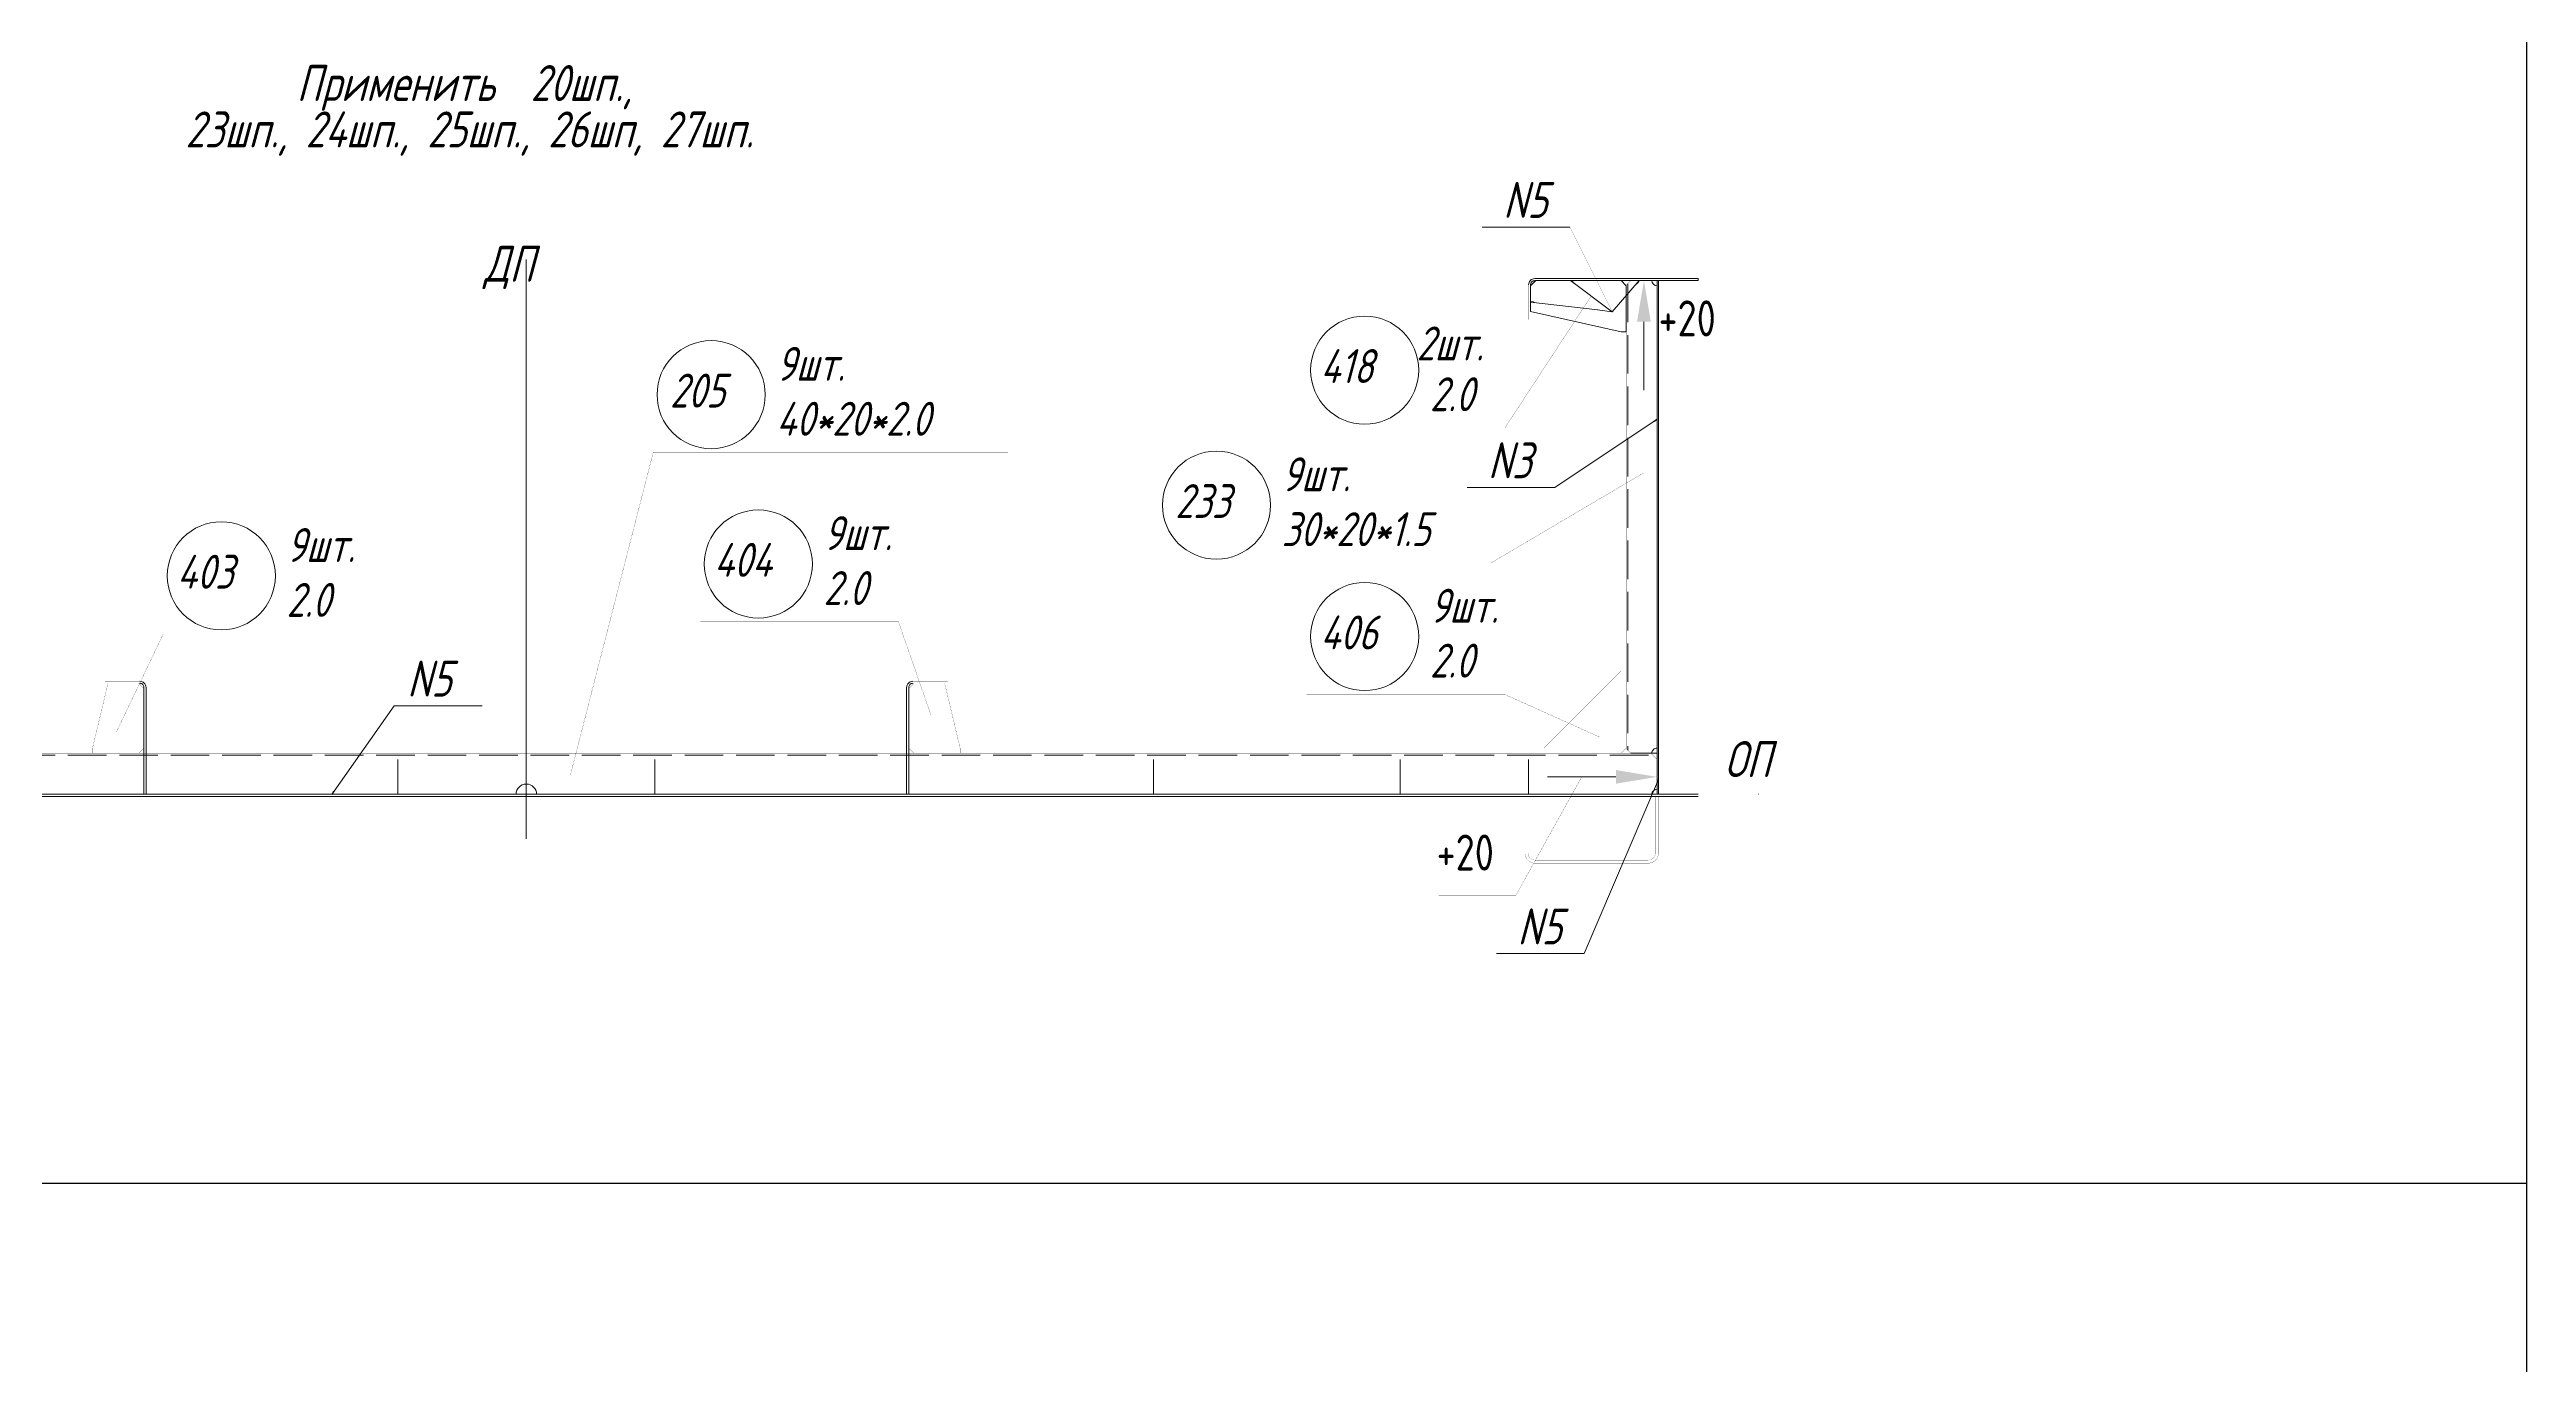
# Model space of a CAD drawing. Header units: millimetres. Extents: x 77380 to 135900, y -26587 to 17301.
# Drawn here: x 100078 to 102488, y -12524 to -11244 of the extents above; entities that cross this region are included whole.
import ezdxf

# ---------------------------------------------------------------- set-up
doc = ezdxf.new("R2010")
doc.units = ezdxf.units.MM
for name, pattern in [('K5LT32768', [0]), ('K5LT32769', [50, 37.5, -12.5]), ('K5LT32770', [0]), ('K5LT32772', [0]), ('K5LT32773', [50, 37.5, -12.5]), ('K5LT32780', [0]), ('K5LT32784', [850.2, 600, -125, 0.2, -125]), ('K5LT32789', [340.2, 240, -50, 0.2, -50]), ('K5LT32790', [0]), ('K5LT32831', [0]), ('K5LT32835', [0]), ('K5LT_THIN', [0])]:
    doc.linetypes.add(name, pattern=pattern)
doc.styles.add('KTEXTSTYLE', font='GOST_AU.SHX', dxfattribs={"width": 0.96, "height": 5})

# ---------------------------------------------------------------- blocks, each defined once
blk = doc.blocks.new('U93')
blk.add_hatch(color=7).paths.add_polyline_path([(126663.1, 18180.4), (126649.7, 18180.4), (126656.4, 18220.4)])
at = {"color": 7, "linetype": 'K5LT32831', "lineweight": 9}
blk.add_line((126656.4, 18180.4), (126656.4, 18113.9), dxfattribs=at)
blk = doc.blocks.new('U96')
blk.add_hatch(color=7).paths.add_polyline_path([(126629.2, 17730.8), (126629.2, 17744.1), (126669.2, 17737.4)])
at = {"color": 7, "linetype": 'K5LT32831', "lineweight": 9}
blk.add_line((126629.2, 17737.4), (126562.6, 17737.4), dxfattribs=at)
blk = doc.blocks.new('U117')
at = {"color": 7, "linetype": 'K5LT_THIN', "lineweight": 18}
for p, q in [((125440.7, 17806.7), (125380.1, 17720.4)), ((125380.1, 17720.4), (125382.4, 17723.7))]:
    blk.add_line(p, q, dxfattribs=at)
at = {"color": 7, "linetype": 'K5LT32835', "lineweight": 18}
for p, q in [((125380.2, 17720.7), (125380.3, 17720.6)), ((125380.2, 17720.6), (125380.3, 17720.7)), ((125380.2, 17720.6), (125380.2, 17720.5)), ((125380.2, 17720.6), (125380.2, 17720.6)), ((125380.2, 17720.5), (125380.2, 17720.5)), ((125380.2, 17720.5), (125380.2, 17720.5)), ((125380.3, 17720.9), (125380.5, 17721)), ((125380.3, 17720.9), (125380.4, 17720.8)), ((125380.3, 17720.9), (125380.4, 17720.9)), ((125380.3, 17720.8), (125380.3, 17720.7)), ((125380.3, 17720.8), (125380.4, 17720.8)), ((125380.3, 17720.7), (125380.3, 17720.7)), ((125380.4, 17721.1), (125380.6, 17721.2)), ((125380.4, 17721.1), (125380.5, 17720.9)), ((125380.4, 17721.1), (125380.6, 17721.1)), ((125380.4, 17721), (125380.4, 17720.8)), ((125380.4, 17721), (125380.5, 17721)), ((125380.5, 17721.3), (125380.8, 17721.4)), ((125380.5, 17721.3), (125380.6, 17721.1)), ((125380.5, 17721.3), (125380.7, 17721.3)), ((125380.5, 17721.2), (125380.5, 17721)), ((125380.5, 17721.2), (125380.7, 17721.2)), ((125380.6, 17721.6), (125381, 17721.6)), ((125380.6, 17721.5), (125380.7, 17721.2)), ((125380.6, 17721.5), (125380.9, 17721.5)), ((125380.6, 17721.4), (125380.9, 17721.5)), ((125380.6, 17721.4), (125380.6, 17721.1)), ((125380.7, 17721.8), (125381.2, 17721.9)), ((125380.7, 17721.8), (125381.1, 17721.8)), ((125380.7, 17721.7), (125381.1, 17721.8)), ((125380.7, 17721.7), (125380.8, 17721.4)), ((125380.7, 17721.6), (125381, 17721.7)), ((125380.7, 17721.6), (125380.7, 17721.3)), ((125380.8, 17722.1), (125380.9, 17721.6)), ((125380.8, 17722), (125381.3, 17722.1)), ((125380.8, 17722), (125381.3, 17722.1)), ((125380.8, 17722), (125380.9, 17721.5)), ((125380.8, 17721.9), (125381.2, 17722)), ((125380.8, 17721.8), (125380.8, 17721.4)), ((125380.9, 17722.3), (125381, 17721.7)), ((125380.9, 17722.3), (125381.5, 17722.3)), ((125380.9, 17722.2), (125381.4, 17722.3)), ((125380.9, 17722.2), (125381, 17721.6)), ((125380.9, 17722.1), (125381.4, 17722.2)), ((125381, 17722.5), (125381.6, 17722.6)), ((125381, 17722.5), (125381.1, 17721.9)), ((125381, 17722.4), (125381.6, 17722.5)), ((125381, 17722.4), (125381.1, 17721.8)), ((125381, 17722.3), (125381.5, 17722.4)), ((125381.1, 17722.7), (125381.8, 17722.9)), ((125381.1, 17722.7), (125381.8, 17722.8)), ((125381.1, 17722.7), (125381.2, 17722)), ((125381.1, 17722.6), (125381.7, 17722.7)), ((125381.1, 17722.6), (125381.2, 17721.9)), ((125381.1, 17722.5), (125381.7, 17722.6)), ((125381.2, 17723), (125381.7, 17723)), ((125381.2, 17722.9), (125381.7, 17723)), ((125381.2, 17722.9), (125381.3, 17722.2)), ((125381.2, 17722.8), (125381.8, 17722.9)), ((125381.2, 17722.8), (125381.3, 17722.1)), ((125381.3, 17723.2), (125381.5, 17723.2)), ((125381.3, 17723.1), (125381.4, 17722.3)), ((125381.3, 17723.1), (125381.5, 17723.1)), ((125381.3, 17723), (125381.6, 17723.1)), ((125381.3, 17723), (125381.4, 17722.2)), ((125381.4, 17723.2), (125381.5, 17722.5)), ((125381.4, 17723.2), (125381.5, 17722.4)), ((125381.4, 17723.2), (125381.4, 17723.2)), ((125381.5, 17723.2), (125381.6, 17722.5)), ((125381.6, 17723.1), (125381.7, 17722.7)), ((125381.6, 17723.1), (125381.7, 17722.6)), ((125381.7, 17723), (125381.8, 17722.8)), ((125381.8, 17723), (125381.8, 17722.8)), ((125381.9, 17722.9), (125381.9, 17722.9))]:
    blk.add_line(p, q, dxfattribs=at)
at = {"color": 7, "linetype": 'K5LT32835', "const_width": 0.18}
blk.add_lwpolyline([(125381.9, 17722.9), (125380.1, 17720.4), (125381.4, 17723.2)], close=True, dxfattribs=at)
blk = doc.blocks.new('U118')
at = {"color": 7, "linetype": 'K5LT_THIN', "lineweight": 18}
for p, q in [((126569.7, 18019.1), (126669.2, 18085.5)), ((126669.2, 18085.5), (126665.8, 18083.3))]:
    blk.add_line(p, q, dxfattribs=at)
at = {"color": 7, "linetype": 'K5LT32835', "lineweight": 18}
for p, q in [((126666.7, 18083.7), (126666.7, 18083.9)), ((126666.7, 18083.8), (126666.7, 18083.8)), ((126667.3, 18083.7), (126666.7, 18083.8)), ((126667.4, 18083.7), (126666.7, 18083.8)), ((126667.3, 18083.6), (126666.7, 18083.7)), ((126666.8, 18083.6), (126666.9, 18084)), ((126666.8, 18083.7), (126666.8, 18083.9)), ((126667.4, 18083.8), (126666.8, 18083.9)), ((126667.5, 18083.8), (126666.8, 18083.9)), ((126667.2, 18083.5), (126666.8, 18083.6)), ((126667.2, 18083.5), (126666.8, 18083.6)), ((126666.9, 18083.4), (126667, 18084.1)), ((126666.9, 18083.5), (126667, 18084)), ((126667.5, 18083.9), (126666.9, 18084)), ((126667.1, 18083.4), (126666.9, 18083.5)), ((126667.1, 18083.4), (126666.9, 18083.4)), ((126667, 18083.3), (126667.2, 18084.2)), ((126667, 18083.4), (126667.1, 18084.1)), ((126667.6, 18083.9), (126667, 18084)), ((126667, 18083.3), (126667, 18083.3)), ((126667.1, 18083.4), (126667.3, 18084.2)), ((126667.6, 18084), (126667.1, 18084.1)), ((126667.7, 18084), (126667.1, 18084.1)), ((126667.2, 18083.5), (126667.3, 18084.3)), ((126667.8, 18084.1), (126667.2, 18084.2)), ((126667.3, 18083.7), (126667.5, 18084.4)), ((126667.3, 18083.6), (126667.4, 18084.3)), ((126667.8, 18084.1), (126667.3, 18084.2)), ((126667.4, 18083.8), (126667.6, 18084.4)), ((126667.9, 18084.2), (126667.4, 18084.3)), ((126667.9, 18084.2), (126667.4, 18084.3)), ((126667.5, 18083.8), (126667.6, 18084.5)), ((126668, 18084.3), (126667.5, 18084.4)), ((126667.6, 18083.9), (126667.7, 18084.5)), ((126668, 18084.4), (126667.6, 18084.4)), ((126667.7, 18084), (126667.8, 18084.6)), ((126667.7, 18084.1), (126667.9, 18084.6)), ((126668.1, 18084.4), (126667.7, 18084.5)), ((126668.1, 18084.5), (126667.7, 18084.5)), ((126667.8, 18084.2), (126667.9, 18084.7)), ((126668.2, 18084.5), (126667.8, 18084.6)), ((126667.9, 18084.2), (126668, 18084.7)), ((126668.2, 18084.6), (126667.9, 18084.6)), ((126668, 18084.3), (126668.1, 18084.8)), ((126668.3, 18084.6), (126668, 18084.7)), ((126668.3, 18084.7), (126668, 18084.7)), ((126668.1, 18084.4), (126668.2, 18084.8)), ((126668.4, 18084.7), (126668.1, 18084.8)), ((126668.2, 18084.5), (126668.2, 18084.9)), ((126668.2, 18084.6), (126668.3, 18084.9)), ((126668.5, 18084.8), (126668.2, 18084.8)), ((126668.3, 18084.6), (126668.4, 18085)), ((126668.5, 18084.8), (126668.3, 18084.9)), ((126668.6, 18084.9), (126668.3, 18084.9)), ((126668.4, 18084.7), (126668.5, 18085)), ((126668.6, 18084.9), (126668.4, 18085)), ((126668.5, 18084.8), (126668.5, 18085.1)), ((126668.7, 18085), (126668.5, 18085)), ((126668.6, 18085), (126668.7, 18085.2)), ((126668.6, 18084.9), (126668.6, 18085.1)), ((126668.7, 18085.1), (126668.6, 18085.1)), ((126668.8, 18085.1), (126668.6, 18085.1)), ((126668.7, 18085), (126668.8, 18085.2)), ((126668.8, 18085.2), (126668.7, 18085.2)), ((126668.8, 18085.1), (126668.8, 18085.3)), ((126668.9, 18085.2), (126668.8, 18085.2)), ((126668.9, 18085.2), (126668.9, 18085.3)), ((126668.9, 18085.3), (126668.9, 18085.3)), ((126669, 18085.3), (126668.9, 18085.3)), ((126669, 18085.3), (126669, 18085.4)), ((126669, 18085.4), (126669, 18085.4)), ((126669, 18085.4), (126669, 18085.4)), ((126669.1, 18085.5), (126669.1, 18085.5)), ((126669.1, 18085.4), (126669.1, 18085.4))]:
    blk.add_line(p, q, dxfattribs=at)
at = {"color": 7, "linetype": 'K5LT32835', "const_width": 0.18}
blk.add_lwpolyline([(126666.7, 18083.8), (126669.2, 18085.5), (126667, 18083.3)], close=True, dxfattribs=at)
blk = doc.blocks.new('U124')
at = {"color": 7, "linetype": 'K5LT_THIN', "lineweight": 18}
for p, q in [((126598.4, 17565.4), (126670.7, 17735)), ((126670.7, 17735), (126669.1, 17731.3))]:
    blk.add_line(p, q, dxfattribs=at)
at = {"color": 7, "linetype": 'K5LT32835', "lineweight": 18}
for p, q in [((126670.2, 17732.6), (126669.5, 17732.3)), ((126670.1, 17732.5), (126669.5, 17732.3)), ((126669.6, 17732.1), (126669.5, 17732.4)), ((126670.1, 17732.4), (126669.5, 17732.2)), ((126669.6, 17732.2), (126669.5, 17732.3)), ((126669.5, 17732.2), (126669.5, 17732.2)), ((126670.2, 17732.8), (126669.6, 17732.6)), ((126670.2, 17732.7), (126669.6, 17732.4)), ((126670.2, 17732.7), (126669.6, 17732.5)), ((126669.7, 17732.1), (126669.6, 17732.5)), ((126669.8, 17732.1), (126669.6, 17732.5)), ((126670.1, 17732.4), (126669.6, 17732.2)), ((126670.2, 17733), (126669.7, 17732.7)), ((126670.3, 17733), (126669.7, 17732.8)), ((126670.2, 17732.9), (126669.7, 17732.7)), ((126670, 17732), (126669.7, 17732.8)), ((126670, 17732), (126669.7, 17732.7)), ((126669.9, 17732), (126669.7, 17732.6)), ((126670.1, 17732.3), (126669.7, 17732.1)), ((126670.3, 17733.3), (126669.8, 17733.1)), ((126670.3, 17733.2), (126669.8, 17733)), ((126670.3, 17733.1), (126669.8, 17732.9)), ((126670.1, 17732.2), (126669.8, 17733)), ((126670.1, 17732.3), (126669.8, 17733)), ((126670.1, 17732.1), (126669.8, 17732.9)), ((126670.1, 17732.2), (126669.8, 17732.1)), ((126670.3, 17733.4), (126669.9, 17733.2)), ((126670.2, 17732.7), (126669.9, 17733.3)), ((126670.3, 17733.3), (126669.9, 17733.2)), ((126670.2, 17732.6), (126669.9, 17733.2)), ((126670.1, 17732.5), (126669.9, 17733.1)), ((126670, 17732.1), (126669.9, 17732)), ((126670.1, 17732.1), (126669.9, 17732.1)), ((126670.4, 17733.6), (126670, 17733.4)), ((126670.4, 17733.6), (126670, 17733.5)), ((126670.2, 17732.9), (126670, 17733.5)), ((126670.2, 17733), (126670, 17733.5)), ((126670.3, 17733.5), (126670, 17733.3)), ((126670.2, 17732.8), (126670, 17733.4)), ((126670, 17732), (126670, 17732)), ((126670.4, 17733.9), (126670.1, 17733.7)), ((126670.3, 17733.4), (126670.1, 17733.8)), ((126670.4, 17733.8), (126670.1, 17733.7)), ((126670.3, 17733.2), (126670.1, 17733.7)), ((126670.4, 17733.7), (126670.1, 17733.6)), ((126670.3, 17733.1), (126670.1, 17733.6)), ((126670.5, 17734.1), (126670.2, 17734)), ((126670.5, 17734), (126670.2, 17733.9)), ((126670.3, 17733.5), (126670.2, 17733.9)), ((126670.4, 17733.6), (126670.2, 17733.9)), ((126670.4, 17733.9), (126670.2, 17733.8)), ((126670.5, 17734.3), (126670.3, 17734.2)), ((126670.4, 17733.9), (126670.3, 17734.2)), ((126670.5, 17734.2), (126670.3, 17734.1)), ((126670.5, 17734.2), (126670.3, 17734.2)), ((126670.4, 17733.8), (126670.3, 17734.1)), ((126670.4, 17733.7), (126670.3, 17734)), ((126670.5, 17734.5), (126670.4, 17734.4)), ((126670.6, 17734.5), (126670.4, 17734.5)), ((126670.5, 17734.1), (126670.4, 17734.4)), ((126670.5, 17734.3), (126670.4, 17734.4)), ((126670.5, 17734.4), (126670.4, 17734.3)), ((126670.5, 17734), (126670.4, 17734.3)), ((126670.6, 17734.6), (126670.5, 17734.7)), ((126670.6, 17734.7), (126670.5, 17734.6)), ((126670.6, 17734.5), (126670.5, 17734.6)), ((126670.6, 17734.6), (126670.5, 17734.6)), ((126670.5, 17734.4), (126670.5, 17734.5)), ((126670.6, 17734.8), (126670.6, 17734.9)), ((126670.6, 17734.9), (126670.6, 17734.9)), ((126670.6, 17734.9), (126670.6, 17734.9)), ((126670.6, 17734.7), (126670.6, 17734.8)), ((126670.6, 17734.8), (126670.6, 17734.7)), ((126670.6, 17734.8), (126670.6, 17734.8))]:
    blk.add_line(p, q, dxfattribs=at)
at = {"color": 7, "linetype": 'K5LT32835', "const_width": 0.18}
blk.add_lwpolyline([(126669.5, 17732.2), (126670.7, 17735), (126670, 17732)], close=True, dxfattribs=at)
blk = doc.blocks.new('U126')
at = {"color": 7, "linetype": 'K5LT32835', "lineweight": 18}
for p, q in [((126546.1, 18199.6), (126546.1, 18199.6)), ((126546.1, 18199.6), (126546.2, 18199.6)), ((126546.2, 18199.6), (126546.2, 18199.6)), ((126546.2, 18199.6), (126546.2, 18199.6)), ((126546.4, 18199.6), (126546.3, 18199.6)), ((126546.3, 18199.6), (126546.3, 18199.6)), ((126546.5, 18199.7), (126546.4, 18199.6)), ((126546.4, 18199.6), (126546.4, 18199.6)), ((126546.6, 18199.7), (126546.5, 18199.6)), ((126546.5, 18199.7), (126546.6, 18199.6)), ((126546.5, 18199.7), (126546.5, 18199.6)), ((126546.8, 18199.7), (126546.6, 18199.6)), ((126546.7, 18199.7), (126546.6, 18199.6)), ((126546.6, 18199.7), (126546.7, 18199.5)), ((126546.9, 18199.7), (126546.7, 18199.5)), ((126546.7, 18199.7), (126546.8, 18199.5)), ((126547, 18199.7), (126546.8, 18199.5)), ((126546.8, 18199.7), (126547, 18199.5)), ((126546.8, 18199.7), (126546.9, 18199.5)), ((126547.1, 18199.7), (126546.9, 18199.5)), ((126546.9, 18199.7), (126547.1, 18199.5)), ((126547.3, 18199.7), (126547, 18199.5)), ((126547, 18199.7), (126547.1, 18199.5)), ((126547.4, 18199.7), (126547.1, 18199.5)), ((126547.1, 18199.7), (126547.3, 18199.5)), ((126547.1, 18199.7), (126547.2, 18199.5)), ((126547.5, 18199.7), (126547.2, 18199.5)), ((126547.2, 18199.7), (126547.4, 18199.5)), ((126547.6, 18199.7), (126547.3, 18199.5)), ((126547.3, 18199.7), (126547.5, 18199.5)), ((126547.8, 18199.8), (126547.4, 18199.5)), ((126547.7, 18199.8), (126547.4, 18199.5)), ((126547.4, 18199.7), (126547.7, 18199.4)), ((126547.4, 18199.7), (126547.6, 18199.4)), ((126547.9, 18199.8), (126547.5, 18199.4)), ((126547.5, 18199.7), (126547.8, 18199.4)), ((126548.1, 18199.8), (126547.6, 18199.4)), ((126547.6, 18199.7), (126547.9, 18199.4)), ((126548.2, 18199.8), (126547.7, 18199.4)), ((126547.7, 18199.8), (126548, 18199.4)), ((126547.7, 18199.7), (126547.9, 18199.4)), ((126548.3, 18199.8), (126547.8, 18199.4)), ((126547.8, 18199.8), (126548.1, 18199.4)), ((126548.4, 18199.8), (126547.9, 18199.4)), ((126547.9, 18199.8), (126548.2, 18199.4)), ((126548.5, 18199.8), (126548, 18199.4)), ((126548, 18199.8), (126548.3, 18199.4)), ((126548.6, 18199.8), (126548.1, 18199.4)), ((126548.1, 18199.8), (126548.5, 18199.3)), ((126548.1, 18199.8), (126548.4, 18199.3)), ((126548.7, 18199.8), (126548.2, 18199.4)), ((126548.2, 18199.8), (126548.6, 18199.3)), ((126549, 18199.9), (126548.3, 18199.4)), ((126548.9, 18199.8), (126548.3, 18199.4)), ((126548.3, 18199.8), (126548.7, 18199.3)), ((126549.1, 18199.9), (126548.4, 18199.3)), ((126548.4, 18199.8), (126548.8, 18199.3)), ((126548.4, 18199.8), (126548.7, 18199.3)), ((126549.1, 18199.8), (126548.5, 18199.3)), ((126548.5, 18199.8), (126548.9, 18199.3)), ((126548.6, 18199.8), (126549, 18199.3)), ((126549.1, 18199.7), (126548.6, 18199.3)), ((126548.7, 18199.8), (126549.1, 18199.4)), ((126548.7, 18199.8), (126549.1, 18199.3)), ((126549.1, 18199.6), (126548.7, 18199.3)), ((126548.8, 18199.8), (126549.1, 18199.5)), ((126549.1, 18199.5), (126548.8, 18199.3)), ((126548.9, 18199.8), (126549.1, 18199.6)), ((126549.1, 18199.4), (126548.9, 18199.3)), ((126549, 18199.9), (126549.1, 18199.8)), ((126549, 18199.9), (126549.1, 18199.7)), ((126549.1, 18199.4), (126549, 18199.3)), ((126549.1, 18199.9), (126549.1, 18199.9)), ((126549.1, 18199.3), (126549.1, 18199.3))]:
    blk.add_line(p, q, dxfattribs=at)
at = {"color": 7, "linetype": 'K5LT_THIN', "lineweight": 18}
for p, q in [((126546.1, 18199.6), (126550, 18199.2)), ((126611.4, 18191.9), (126546.1, 18199.6))]:
    blk.add_line(p, q, dxfattribs=at)
at = {"color": 7, "linetype": 'K5LT32835', "const_width": 0.18}
blk.add_lwpolyline([(126549.1, 18199.3), (126546.1, 18199.6), (126549.1, 18199.9)], close=True, dxfattribs=at)
blk = doc.blocks.new('U127')
at = {"color": 7, "linetype": 'K5LT32835', "lineweight": 18}
for p, q in [((126585, 18220.4), (126584.9, 18220.4)), ((126585.1, 18220.4), (126585, 18220.4)), ((126585, 18220.4), (126585.1, 18220.3)), ((126585, 18220.4), (126585, 18220.4)), ((126585.2, 18220.3), (126585.1, 18220.3)), ((126585.1, 18220.3), (126585.1, 18220.3)), ((126585.3, 18220.3), (126585.2, 18220.3)), ((126585.2, 18220.3), (126585.2, 18220.2)), ((126585.4, 18220.2), (126585.2, 18220.2)), ((126585.3, 18220.3), (126585.3, 18220.2)), ((126585.5, 18220.2), (126585.3, 18220.2)), ((126585.3, 18220.2), (126585.3, 18220.1)), ((126585.4, 18220.2), (126585.4, 18220.1)), ((126585.7, 18220.1), (126585.4, 18220)), ((126585.6, 18220.1), (126585.4, 18220.1)), ((126585.5, 18220.2), (126585.6, 18220)), ((126585.5, 18220.2), (126585.5, 18220)), ((126585.8, 18220), (126585.5, 18220)), ((126585.6, 18220.1), (126585.6, 18219.9)), ((126585.9, 18220), (126585.6, 18219.9)), ((126585.7, 18220.1), (126585.8, 18219.8)), ((126585.7, 18220.1), (126585.7, 18219.9)), ((126586.1, 18219.9), (126585.7, 18219.8)), ((126586, 18219.9), (126585.7, 18219.9)), ((126585.8, 18220), (126585.8, 18219.8)), ((126586.2, 18219.8), (126585.8, 18219.8)), ((126585.9, 18220), (126586, 18219.6)), ((126585.9, 18220), (126585.9, 18219.7)), ((126586.3, 18219.8), (126585.9, 18219.7)), ((126586, 18219.9), (126586.1, 18219.6)), ((126586.5, 18219.7), (126586, 18219.6)), ((126586.4, 18219.7), (126586, 18219.7)), ((126586.1, 18219.9), (126586.1, 18219.5)), ((126586.6, 18219.6), (126586.1, 18219.6)), ((126586.2, 18219.9), (126586.2, 18219.5)), ((126586.2, 18219.8), (126586.3, 18219.4)), ((126586.7, 18219.6), (126586.2, 18219.5)), ((126586.8, 18219.5), (126586.2, 18219.5)), ((126586.3, 18219.8), (126586.4, 18219.4)), ((126586.9, 18219.5), (126586.3, 18219.4)), ((126586.4, 18219.8), (126586.4, 18219.3)), ((126586.4, 18219.7), (126586.5, 18219.3)), ((126587, 18219.4), (126586.4, 18219.4)), ((126586.5, 18219.7), (126586.6, 18219.2)), ((126587.1, 18219.4), (126586.5, 18219.3)), ((126587.2, 18219.3), (126586.5, 18219.2)), ((126586.6, 18219.7), (126586.6, 18219.2)), ((126586.6, 18219.6), (126586.7, 18219.1)), ((126587.3, 18219.3), (126586.6, 18219.2)), ((126586.7, 18219.6), (126586.8, 18219.1)), ((126587.5, 18219.2), (126586.7, 18219.1)), ((126587.4, 18219.2), (126586.7, 18219.1)), ((126586.8, 18219.6), (126586.9, 18219)), ((126586.8, 18219.5), (126586.9, 18218.9)), ((126587.6, 18219.2), (126586.8, 18219)), ((126586.9, 18219.5), (126587, 18218.9)), ((126587.6, 18219.1), (126586.9, 18219)), ((126587, 18219.5), (126587.1, 18218.8)), ((126587.6, 18219), (126587, 18218.9)), ((126587.5, 18218.9), (126587, 18218.9)), ((126587.1, 18219.4), (126587.2, 18218.7)), ((126587.1, 18219.4), (126587.1, 18218.8)), ((126587.5, 18218.9), (126587.1, 18218.8)), ((126587.2, 18219.4), (126587.3, 18218.7)), ((126587.4, 18218.8), (126587.2, 18218.8)), ((126587.3, 18219.3), (126587.4, 18218.8)), ((126587.3, 18219.3), (126587.4, 18218.7)), ((126587.3, 18218.7), (126587.3, 18218.7)), ((126587.4, 18218.7), (126587.3, 18218.7)), ((126587.4, 18219.3), (126587.5, 18218.8)), ((126587.5, 18219.2), (126587.6, 18219)), ((126587.5, 18219.2), (126587.5, 18218.9)), ((126587.6, 18219.2), (126587.6, 18219.1)), ((126587.7, 18219.1), (126587.7, 18219.1))]:
    blk.add_line(p, q, dxfattribs=at)
at = {"color": 7, "linetype": 'K5LT_THIN', "lineweight": 18}
for p, q in [((126584.9, 18220.4), (126588.1, 18218.1)), ((126625.6, 18190.2), (126584.9, 18220.4))]:
    blk.add_line(p, q, dxfattribs=at)
at = {"color": 7, "linetype": 'K5LT32835', "const_width": 0.18}
blk.add_lwpolyline([(126587.3, 18218.7), (126584.9, 18220.4), (126587.7, 18219.1)], close=True, dxfattribs=at)
blk = doc.blocks.new('U128')
at = {"color": 7, "linetype": 'K5LT_THIN', "lineweight": 18}
for p, q in [((126625.6, 18190.2), (126651.8, 18220.4)), ((126651.8, 18220.4), (126649.2, 18217.4))]:
    blk.add_line(p, q, dxfattribs=at)
at = {"color": 7, "linetype": 'K5LT32835', "lineweight": 18}
for p, q in [((126650.6, 18218.3), (126649.9, 18218.2)), ((126649.9, 18218.2), (126649.9, 18218.2)), ((126650, 18218.1), (126649.9, 18218.2)), ((126650.6, 18218.2), (126649.9, 18218.1)), ((126650.7, 18218.4), (126650, 18218.3)), ((126650, 18218.1), (126650, 18218.3)), ((126650.6, 18218.3), (126650, 18218.3)), ((126650.5, 18218.1), (126650, 18218.1)), ((126650.7, 18218.5), (126650.1, 18218.4)), ((126650.8, 18218.5), (126650.1, 18218.5)), ((126650.1, 18218), (126650.1, 18218.4)), ((126650.2, 18217.9), (126650.1, 18218.4)), ((126650.5, 18218.1), (126650.1, 18218)), ((126650.5, 18218), (126650.1, 18218)), ((126650.3, 18217.8), (126650.2, 18218.6)), ((126650.8, 18218.6), (126650.2, 18218.5)), ((126650.2, 18217.9), (126650.2, 18218.5)), ((126650.4, 18217.9), (126650.2, 18217.9)), ((126650.4, 18217.8), (126650.3, 18218.7)), ((126650.8, 18218.7), (126650.3, 18218.6)), ((126650.9, 18218.7), (126650.3, 18218.7)), ((126650.4, 18217.9), (126650.3, 18217.8)), ((126650.3, 18217.8), (126650.3, 18217.8)), ((126650.9, 18218.9), (126650.4, 18218.8)), ((126650.5, 18218), (126650.4, 18218.8)), ((126650.9, 18218.8), (126650.4, 18218.7)), ((126650.4, 18217.9), (126650.4, 18218.7)), ((126650.5, 18218.1), (126650.5, 18218.9)), ((126650.6, 18218.2), (126650.5, 18218.9)), ((126651, 18218.9), (126650.5, 18218.9)), ((126651.1, 18219.1), (126650.6, 18219)), ((126650.6, 18218.3), (126650.6, 18219)), ((126651, 18219), (126650.6, 18219)), ((126651.1, 18219.2), (126650.7, 18219.2)), ((126650.7, 18218.4), (126650.7, 18219.1)), ((126650.8, 18218.5), (126650.7, 18219.1)), ((126651.1, 18219.1), (126650.7, 18219.1)), ((126650.9, 18218.7), (126650.8, 18219.3)), ((126651.2, 18219.3), (126650.8, 18219.2)), ((126650.8, 18218.6), (126650.8, 18219.2)), ((126651, 18218.9), (126650.9, 18219.4)), ((126651.2, 18219.4), (126650.9, 18219.4)), ((126650.9, 18218.8), (126650.9, 18219.3)), ((126651.2, 18219.3), (126650.9, 18219.3)), ((126651, 18219), (126651, 18219.5)), ((126651.3, 18219.5), (126651, 18219.4)), ((126651.3, 18219.5), (126651, 18219.5)), ((126651.4, 18219.7), (126651.1, 18219.6)), ((126651.1, 18219.2), (126651.1, 18219.6)), ((126651.4, 18219.6), (126651.1, 18219.6)), ((126651.1, 18219.1), (126651.1, 18219.5)), ((126651.2, 18219.3), (126651.2, 18219.7)), ((126651.3, 18219.4), (126651.2, 18219.7)), ((126651.4, 18219.7), (126651.2, 18219.7)), ((126651.5, 18219.9), (126651.3, 18219.8)), ((126651.3, 18219.5), (126651.3, 18219.8)), ((126651.5, 18219.8), (126651.3, 18219.8)), ((126651.6, 18220), (126651.4, 18220)), ((126651.4, 18219.6), (126651.4, 18219.9)), ((126651.4, 18219.7), (126651.4, 18219.9)), ((126651.6, 18219.9), (126651.4, 18219.9)), ((126651.5, 18219.9), (126651.5, 18220.1)), ((126651.5, 18219.8), (126651.5, 18220)), ((126651.6, 18220), (126651.5, 18220)), ((126651.7, 18220.2), (126651.6, 18220.2)), ((126651.6, 18220), (126651.6, 18220.1)), ((126651.7, 18220.1), (126651.6, 18220.1)), ((126651.7, 18220.2), (126651.7, 18220.3)), ((126651.8, 18220.3), (126651.7, 18220.3)), ((126651.7, 18220.1), (126651.7, 18220.2)), ((126651.7, 18220.2), (126651.7, 18220.2)), ((126651.8, 18220.4), (126651.8, 18220.4)), ((126651.8, 18220.4), (126651.8, 18220.4)), ((126651.8, 18220.3), (126651.8, 18220.3))]:
    blk.add_line(p, q, dxfattribs=at)
at = {"color": 7, "linetype": 'K5LT32835', "const_width": 0.18}
blk.add_lwpolyline([(126649.9, 18218.2), (126651.8, 18220.4), (126650.3, 18217.8)], close=True, dxfattribs=at)

msp = doc.modelspace()

# ---------------------------------------------------------------- linework, layer by layer
at = {"color": 7, "linetype": 'K5LT32780', "lineweight": 18}
for p, q in [((101557.043, -11416.46), (101471.725, -11416.46)), ((101542.255, -11669.908), (101456.937, -11669.908)), ((100413.312, -11882.377), (100498.63, -11882.377)), ((101570.99, -12123.589), (101485.672, -12123.589))]:
    msp.add_line(p, q, dxfattribs=at)
at = {"color": 1, "linetype": 'K5LT32772', "lineweight": 18, "true_color": 0xff0000}
msp.add_line((100541.739, -12011.779), (100541.739, -11447.944), dxfattribs=at)
at = {"color": 2, "linetype": 'K5LT32770', "lineweight": 18, "true_color": 0xffff00}
for p, q in [((101523.737, -11468.592), (101518.737, -11473.592)), ((101606.738, -11468.592), (101538.739, -11468.592)), ((101611.738, -11473.592), (101606.738, -11468.592)), ((101518.737, -11473.592), (101518.737, -11498.592)), ((101611.738, -11518.592), (101611.738, -11473.592)), ((101518.737, -11498.592), (101606.738, -11518.592)), ((101606.738, -11518.592), (101611.738, -11518.592))]:
    msp.add_line(p, q, dxfattribs=at)
at = {"color": 3, "linetype": 'K5LT32768', "lineweight": 18, "true_color": 0x00ff00}
for p, q in [((101522.738, -11466.592), (101681.738, -11466.592)), ((101522.738, -11468.592), (101681.738, -11468.592)), ((101641.739, -11468.592), (101616.238, -11468.592)), ((101641.739, -11928.592), (101641.739, -11468.592)), ((101641.739, -11968.592), (101641.739, -11468.592)), ((101643.239, -11968.592), (101643.239, -11468.592)), ((100169.738, -11968.592), (100169.738, -11864.519)), ((100171.739, -11968.592), (100171.739, -11864.519)), ((100911.738, -11968.592), (100911.738, -11864.519)), ((100913.739, -11968.592), (100913.739, -11864.519)), ((101616.238, -11928.592), (101641.739, -11928.592)), ((101641.739, -11934.592), (101641.739, -11968.592)), ((101681.738, -11968.592), (99401.739, -11968.592)), ((101681.738, -11970.592), (99401.739, -11970.592)), ((101641.739, -11968.592), (99441.739, -11968.592))]:
    msp.add_line(p, q, dxfattribs=at)
at = {"color": 7, "linetype": 'K5LT_THIN', "lineweight": 18}
for p, q in [((101681.738, -11466.592), (101681.738, -11468.592)), ((101583.961, -11497.179), (101598.229, -11498.876))]:
    msp.add_line(p, q, dxfattribs=at)
at = {"color": 3, "linetype": 'K5LT32769', "lineweight": 18, "true_color": 0x00ff00}
msp.add_line((101613.183, -11471.647), (101613.183, -11925.537), dxfattribs=at)
at = {"color": 1, "linetype": 'K5LT32773', "lineweight": 18, "true_color": 0xff0000}
msp.add_line((99445.811, -11930.519), (101637.666, -11930.519), dxfattribs=at)
at = {"color": 3, "linetype": 'K5LT32789', "lineweight": 18, "true_color": 0x00ff00}
for p, q in [((100416.739, -11934.592), (100416.739, -11968.592)), ((100666.739, -11968.592), (100666.739, -11934.592)), ((101151.739, -11968.592), (101151.739, -11934.592)), ((101391.739, -11968.592), (101391.739, -11934.592)), ((101516.739, -11968.592), (101516.739, -11934.592))]:
    msp.add_line(p, q, dxfattribs=at)
at = {"color": 1, "linetype": 'K5LT32784', "lineweight": 18, "true_color": 0xff0000}
msp.add_line((99315.093, -11968.592), (101780.122, -11968.592), dxfattribs=at)
at = {"color": 6}
msp.add_line((94137.059, -12346.922), (102487.549, -12346.922), dxfattribs=at)
msp.add_lwpolyline([(94137.059, -6183.971), (102487.549, -6183.971), (102487.549, -25985.734), (94137.059, -25985.734)], close=True, dxfattribs=at)
at = {"color": 7, "linetype": 'K5LT32780', "const_width": 0.18}
for points in [[(101471.725, -11416.46), (101557.043, -11416.46), (101598.229, -11498.876)], [(101429.353, -12067.388), (101504.154, -12067.388), (101568.477, -11951.592)]]:
    msp.add_lwpolyline(points, dxfattribs=at)
at = {"color": 3, "linetype": 'K5LT32768', "true_color": 0x00ff00, "const_width": 0.18}
for points in [[(101616.238, -11468.592), (101611.683, -11473.147), (101611.683, -11924.037), (101616.238, -11928.592)], [(100165.739, -11858.519), (100131.811, -11858.519), (100131.811, -11860.519), (100165.739, -11860.519)], [(100917.738, -11858.519), (100951.666, -11858.519), (100951.666, -11860.519), (100917.738, -11860.519)]]:
    msp.add_lwpolyline(points, dxfattribs=at)
at = {"color": 1, "linetype": 'K5LT32772', "true_color": 0xff0000, "const_width": 0.18}
for points in [[(101300.953, -11612.111), (101493.666, -11612.111), (101577.797, -11483.381)], [(101516.738, -11472.665), (101516.738, -11506.592), (101518.737, -11506.592), (101518.737, -11472.665)], [(101010.265, -11635.971), (100665.164, -11635.971), (100584.651, -11949.624)], [(101156.811, -11743.493), (101480.038, -11743.493), (101628.583, -11655.808)], [(100711.078, -11800.748), (100903.792, -11800.748), (100935.428, -11891.659)], [(100381.378, -11812.29), (100188.664, -11812.29), (100142.838, -11908.137)], [(101300.953, -11871.389), (101493.666, -11871.389), (101585.449, -11912.69)], [(99441.739, -11934.592), (99447.812, -11928.519), (101635.666, -11928.519), (101641.739, -11934.592)]]:
    msp.add_lwpolyline(points, dxfattribs=at)
at = {"color": 2, "linetype": 'K5LT32770', "true_color": 0xffff00, "const_width": 0.18}
for points in [[(101606.738, -11928.592), (101531.738, -11928.592), (101531.738, -11923.592), (101606.738, -11848.592), (101611.738, -11848.592), (101611.738, -11923.592), (101606.738, -11928.592)], [(100169.738, -11923.592), (100169.738, -11865.592), (100164.738, -11860.592), (100134.738, -11860.592), (100119.738, -11923.592), (100119.738, -11928.592), (100164.738, -11928.592), (100169.738, -11923.592)], [(100913.739, -11923.592), (100913.739, -11865.592), (100918.739, -11860.592), (100948.739, -11860.592), (100963.739, -11923.592), (100963.739, -11928.592), (100918.739, -11928.592), (100913.739, -11923.592)]]:
    msp.add_lwpolyline(points, dxfattribs=at)
at = {"color": 8, "linetype": 'K5LT32790', "true_color": 0x808080, "const_width": 0.18}
msp.add_lwpolyline([(101640.239, -11970.592), (101640.239, -12025.592, -0.41421356), (101633.239, -12032.592), (101523.239, -12032.592, -0.41421356), (101516.239, -12025.592), (101516.239, -11970.592), (101513.239, -11970.592), (101513.239, -12025.592, 0.41421356), (101523.239, -12035.592), (101633.239, -12035.592, 0.41421356), (101643.239, -12025.592), (101643.239, -11970.592)], format="xyb", close=True, dxfattribs=at)
at = {"color": 1, "linetype": 'K5LT32772', "lineweight": 18, "true_color": 0xff0000}
for centre in [(101357.313, -11555.751), (100721.524, -11579.611), (101213.171, -11687.133), (100245.024, -11755.93), (100767.438, -11744.388), (101357.313, -11815.029)]:
    msp.add_circle(centre, 52.603, dxfattribs=at)
at = {"color": 3, "linetype": 'K5LT32768', "lineweight": 18, "true_color": 0x00ff00}
for centre, radius, start, end in [((101522.738, -11472.665), 6, 89.998352, 180.001648), ((101522.738, -11472.666), 4.001, 89.999329, 179.989746), ((101641.739, -11468.592), 5.001, 180.002472, 269.997528), ((100165.739, -11864.519), 6, 359.998352, 90.001648), ((100165.739, -11864.518), 3.999, 359.993195, 90.006798), ((100917.738, -11864.519), 6, 89.998352, 180.001648), ((100917.738, -11864.518), 3.999, 89.993202, 180.006805), ((101641.739, -11928.592), 5, 89.99501, 179.996246), ((101641.739, -11968.592), 5.001, 90.002472, 179.997528)]:
    msp.add_arc(centre, radius, start, end, dxfattribs=at)
at = {"color": 7, "linetype": 'K5LT_THIN', "lineweight": 18}
msp.add_arc((100541.739, -11968.592), 10, 0, 180, dxfattribs=at)

# ---------------------------------------------------------------- block references
for name in ['U127', 'U128', 'U93', 'U126', 'U118', 'U117', 'U96', 'U124']:
    msp.add_blockref(name, (-25027.415, -29689.036))

# ---------------------------------------------------------------- texts
at = {"color": 7, "char_height": 2.5, "attachment_point": 1, "style": 'KTEXTSTYLE'}
for s, insert in [('{\\H14x;\\Q15;\\W0.965;Применить  20шп., }', (100318.283, -11258.798)), ('\\H3.5;\\W0.965;\\Q15;\\Q15;\\H35.00; 23шп., 24шп., 25шп., 26шп, 27шп.', (100192.799, -11303.956)), ('\\H3.5;\\W0.965;\\Q15;\\Q15;\\H35.00;N5', (101492.043, -11372.608)), ('\\H3.5;\\W0.965;\\Q15;\\Q15;\\H35.00;ДП', (100500.61, -11434.697)), ('\\H3.5;\\W0.965;\\Q15;\\Q0;\\H35.00;+20', (101643.179, -11487.882)), ('\\H3.5;\\W0.965;\\Q15;\\Q15;\\H33.00;2шт.', (101407.718, -11513.23)), ('\\H3.5;\\W0.965;\\Q15;\\Q15;\\H33.00;9шт.', (100784.929, -11533.09)), ('\\H3.5;\\W0.965;\\Q15;\\Q15;\\H33.00;{\\c255;418}', (101314.197, -11535.275)), ('\\H3.5;\\W0.965;\\Q15;\\Q15;\\H33.00;{\\c255;205}', (100681.388, -11559.136)), ('\\H3.5;\\W0.965;\\Q15;\\Q15;\\H33.00;{\\c255;2.0}', (101420.718, -11562.673)), ('\\H3.5;\\W0.965;\\Q15;\\Q15;\\H33.00;{\\c255;40*20*2.0}', (100784.929, -11586.533)), ('\\H3.5;\\W0.965;\\Q15;\\Q15;\\H35.00;N3', (101477.255, -11626.056)), ('\\H3.5;\\W0.965;\\Q15;\\Q15;\\H33.00;9шт.', (101276.576, -11640.612)), ('\\H3.5;\\W0.965;\\Q15;\\Q15;\\H33.00;{\\c255;233}', (101173.035, -11666.657)), ('\\H3.5;\\W0.965;\\Q15;\\Q15;\\H33.00;9шт.', (100308.429, -11709.409)), ('\\H3.5;\\W0.965;\\Q15;\\Q15;\\H33.00;9шт.', (100830.843, -11697.867)), ('\\H3.5;\\W0.965;\\Q15;\\Q15;\\H33.00;{\\c255;30*20*1.5}', (101276.576, -11694.054)), ('\\H3.5;\\W0.965;\\Q15;\\Q15;\\H33.00;{\\c255;404}', (100724.322, -11723.913)), ('\\H3.5;\\W0.965;\\Q15;\\Q15;\\H33.00;{\\c255;403}', (100201.908, -11735.455)), ('\\H3.5;\\W0.965;\\Q15;\\Q15;\\H33.00;{\\c255;2.0}', (100830.843, -11751.31)), ('\\H3.5;\\W0.965;\\Q15;\\Q15;\\H33.00;{\\c255;2.0}', (100308.429, -11762.852)), ('\\H3.5;\\W0.965;\\Q15;\\Q15;\\H33.00;9шт.', (101420.718, -11768.508)), ('\\H3.5;\\W0.965;\\Q15;\\Q15;\\H33.00;{\\c255;406}', (101314.197, -11794.553)), ('\\H3.5;\\W0.965;\\Q15;\\Q15;\\H33.00;{\\c255;2.0}', (101420.718, -11821.951)), ('\\H3.5;\\W0.965;\\Q15;\\Q15;\\H35.00;N5', (100425.812, -11838.524)), ('\\H3.5;\\W0.965;\\Q15;\\Q15;\\H35.00;ОП', (101707.265, -11916.831)), ('\\H3.5;\\W0.965;\\Q15;\\Q0;\\H35.00;+20', (101427.289, -12007.757)), ('\\H3.5;\\W0.965;\\Q15;\\Q15;\\H35.00;N5', (101505.99, -12079.737))]:
    msp.add_mtext(s, dxfattribs=dict(at, insert=insert))

doc.saveas('drawing.dxf')
